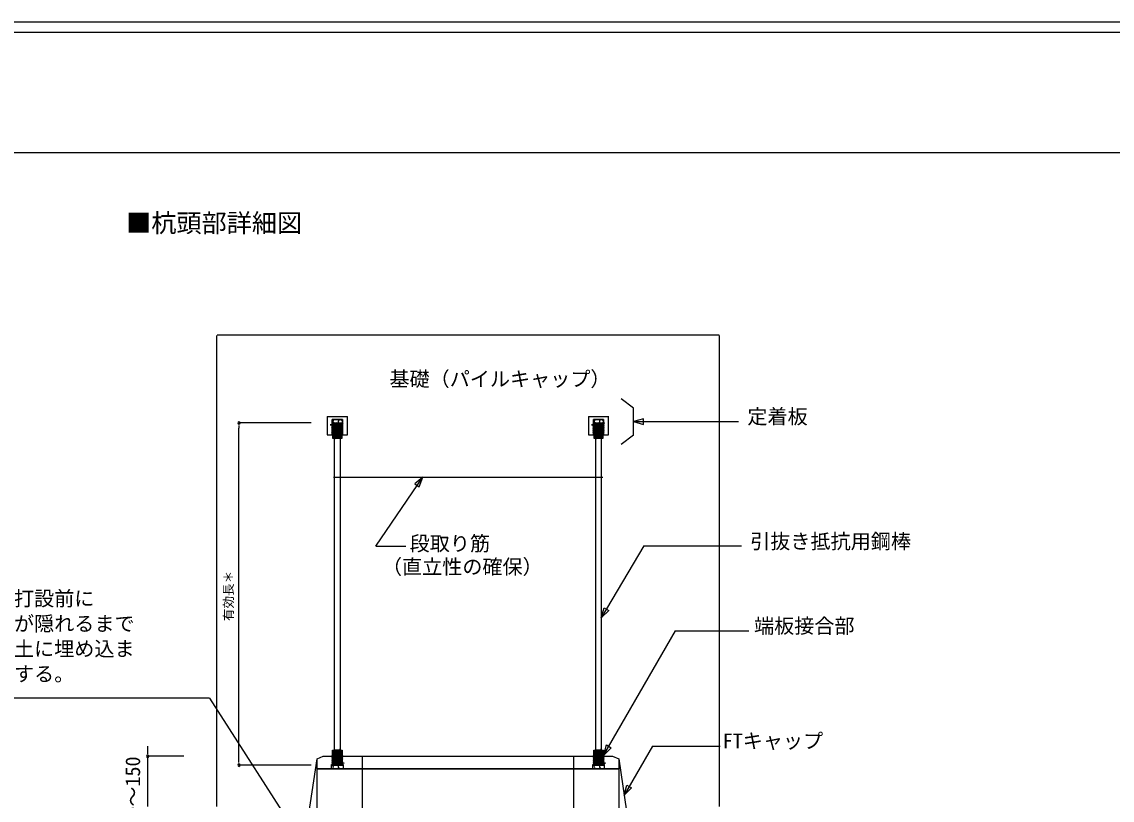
# Model space of a CAD drawing. Units: millimetres on the paper. Extents: x -201 to 201, y -142 to 138.
# Drawn here: x 12.6 to 117.3, y 63.1 to 137.8 of the extents above; entities that cross this region are included whole.
import ezdxf
from ezdxf.enums import TextEntityAlignment as Align

# ---------------------------------------------------------------- set-up
doc = ezdxf.new("R2010")
doc.units = ezdxf.units.MM
for name, color, linetype in [('0-0_A02', 7, 'Continuous'), ('0-4_C058', 7, 'Continuous'), ('0-5_A01', 7, 'Continuous'), ('0-7_C090', 7, 'Continuous'), ('0-9_0', 7, 'Continuous'), ('0-A_C007', 7, 'Continuous'), ('0-B_C069', 7, 'Continuous'), ('0-D_A62', 7, 'Continuous')]:
    doc.layers.add(name, color=color, linetype=linetype)
doc.styles.add('ＭＳ ゴシック', font='')
doc.styles.get('ＭＳ ゴシック').set_extended_font_data('MS Gothic')

msp = doc.modelspace()

# ---------------------------------------------------------------- linework, layer by layer
at = {"layer": '0-4_C058'}
for p, q in [((41.913, 99.879), (43.863, 99.879)), ((41.914, 99.879), (41.914, 98.142)), ((41.914, 99.589), (41.914, 98.142)), ((41.914, 99.589), (41.914, 98.142)), ((41.916, 99.879), (43.863, 99.879)), ((43.372, 99.589), (42.4, 99.589)), ((43.376, 99.589), (42.4, 99.589)), ((43.376, 99.589), (42.4, 99.589)), ((43.376, 99.589), (42.4, 99.589)), ((42.401, 98.142), (42.401, 99.589)), ((43.378, 99.589), (42.401, 99.589)), ((42.635, 99.589), (43.142, 99.589)), ((42.635, 99.589), (43.142, 99.589)), ((43.376, 98.142), (43.376, 99.589)), ((43.863, 98.142), (43.863, 99.879)), ((43.863, 98.142), (43.863, 99.589)), ((43.863, 98.142), (43.863, 99.589)), ((66.994, 99.879), (68.945, 99.879)), ((66.995, 99.879), (66.995, 98.142)), ((66.995, 99.589), (66.995, 98.142)), ((66.995, 99.589), (66.995, 98.142)), ((66.998, 99.879), (68.945, 99.879)), ((67.482, 98.142), (67.482, 99.589)), ((68.453, 99.589), (67.482, 99.589)), ((68.458, 99.589), (67.482, 99.589)), ((68.458, 99.589), (67.482, 99.589)), ((68.458, 99.589), (67.482, 99.589)), ((68.459, 99.589), (67.483, 99.589)), ((67.716, 99.589), (68.223, 99.589)), ((67.716, 99.589), (68.223, 99.589)), ((68.457, 98.142), (68.457, 99.589)), ((68.944, 98.142), (68.944, 99.879)), ((68.944, 98.142), (68.944, 99.589)), ((68.944, 98.142), (68.944, 99.589)), ((42.623, 99.155), (42.623, 97.707)), ((42.623, 99.155), (42.623, 97.707)), ((43.154, 99.155), (43.154, 97.707)), ((43.154, 99.155), (43.154, 97.707)), ((67.704, 99.155), (67.704, 97.707)), ((67.704, 99.155), (67.704, 97.707)), ((68.235, 99.155), (68.235, 97.707)), ((68.235, 99.155), (68.235, 97.707)), ((41.914, 98.142), (43.863, 98.142)), ((41.916, 98.142), (43.766, 98.142)), ((41.916, 98.142), (43.862, 98.142)), ((41.916, 98.142), (43.863, 98.142)), ((41.916, 98.142), (43.863, 98.142)), ((42.623, 67.876), (42.623, 97.818)), ((42.623, 67.987), (42.623, 97.707)), ((42.623, 67.987), (42.623, 97.707)), ((43.154, 97.818), (43.154, 67.876)), ((43.154, 97.707), (43.154, 67.987)), ((43.154, 97.707), (43.154, 67.987)), ((66.995, 98.142), (68.944, 98.142)), ((66.997, 98.142), (68.848, 98.142)), ((66.997, 98.142), (68.944, 98.142)), ((66.997, 98.142), (68.944, 98.142)), ((66.997, 98.142), (68.944, 98.142)), ((67.708, 67.876), (67.708, 97.818)), ((67.708, 67.987), (67.708, 97.707)), ((67.708, 67.987), (67.708, 97.707)), ((68.239, 97.818), (68.239, 67.876)), ((68.239, 97.707), (68.239, 67.987)), ((68.239, 97.707), (68.239, 67.987)), ((42.356, 67.35), (43.35, 67.412)), ((42.399, 67.393), (42.356, 67.35)), ((42.356, 67.35), (42.443, 67.283)), ((42.443, 67.283), (42.356, 67.214)), ((42.356, 67.214), (43.428, 67.281)), ((42.356, 67.214), (42.443, 67.148)), ((42.443, 67.148), (42.356, 67.078)), ((42.356, 67.078), (43.428, 67.145)), ((42.356, 67.078), (42.443, 67.013)), ((42.443, 67.013), (42.356, 66.942)), ((42.356, 66.942), (43.428, 67.009)), ((42.399, 67.393), (42.433, 67.393)), ((42.433, 67.876), (43.35, 67.876)), ((42.433, 67.393), (42.433, 67.876)), ((42.433, 67.823), (43.243, 67.874)), ((42.433, 67.755), (43.35, 67.813)), ((42.433, 67.688), (43.35, 67.745)), ((42.433, 67.62), (43.35, 67.678)), ((42.433, 67.552), (43.35, 67.61)), ((42.433, 67.485), (43.35, 67.543)), ((42.433, 67.417), (43.35, 67.475)), ((42.443, 67.283), (43.339, 67.339)), ((42.443, 67.148), (43.339, 67.204)), ((42.443, 67.013), (43.339, 67.069)), ((42.598, 66.428), (42.598, 67.876)), ((42.598, 67.876), (43.186, 67.876)), ((42.623, 66.539), (42.623, 67.987)), ((42.623, 66.539), (42.623, 67.987)), ((42.623, 66.539), (42.623, 67.987)), ((43.154, 67.876), (42.623, 67.876)), ((43.154, 66.539), (43.154, 67.987)), ((43.154, 66.539), (43.154, 67.987)), ((43.154, 66.539), (43.154, 67.987)), ((43.186, 67.876), (43.186, 66.428)), ((43.339, 67.339), (43.388, 67.393)), ((43.428, 67.281), (43.339, 67.339)), ((43.339, 67.204), (43.428, 67.281)), ((43.428, 67.145), (43.339, 67.204)), ((43.339, 67.069), (43.428, 67.145)), ((43.428, 67.009), (43.339, 67.069)), ((43.339, 66.934), (43.428, 67.009)), ((43.35, 67.876), (43.35, 67.393)), ((43.35, 67.393), (43.388, 67.393)), ((67.441, 67.35), (68.436, 67.412)), ((67.441, 67.214), (68.514, 67.281)), ((67.441, 67.078), (68.514, 67.145)), ((67.441, 66.942), (68.514, 67.009)), ((67.519, 67.823), (68.329, 67.874)), ((67.519, 67.755), (68.436, 67.813)), ((67.519, 67.688), (68.436, 67.745)), ((67.519, 67.62), (68.436, 67.678)), ((67.519, 67.552), (68.436, 67.61)), ((67.519, 67.485), (68.436, 67.543)), ((67.519, 67.417), (68.436, 67.475)), ((67.529, 67.283), (68.424, 67.339)), ((67.529, 67.148), (68.424, 67.204)), ((67.529, 67.013), (68.424, 67.069)), ((67.708, 66.539), (67.708, 67.987)), ((67.708, 66.539), (67.708, 67.987)), ((67.708, 66.539), (67.708, 67.987)), ((68.239, 67.876), (67.708, 67.876)), ((68.239, 66.539), (68.239, 67.987)), ((68.239, 66.539), (68.239, 67.987)), ((68.239, 66.539), (68.239, 67.987)), ((42.334, 66.105), (42.334, 66.491)), ((42.334, 66.491), (43.443, 66.491)), ((42.334, 66.071), (42.334, 66.491)), ((42.334, 66.491), (43.443, 66.491)), ((42.356, 66.942), (42.443, 66.878)), ((42.443, 66.878), (42.356, 66.806)), ((42.356, 66.806), (43.428, 66.873)), ((42.356, 66.806), (42.443, 66.743)), ((42.443, 66.743), (42.356, 66.669)), ((42.356, 66.669), (43.428, 66.737)), ((42.356, 66.669), (42.443, 66.606)), ((42.443, 66.606), (42.356, 66.533)), ((42.356, 66.533), (43.428, 66.601)), ((42.356, 66.533), (42.443, 66.47)), ((42.443, 66.47), (42.393, 66.428)), ((42.393, 66.428), (43.384, 66.428)), ((42.443, 66.878), (43.339, 66.934)), ((42.443, 66.743), (43.339, 66.799)), ((42.443, 66.606), (43.339, 66.663)), ((42.443, 66.47), (43.339, 66.527)), ((42.514, 66.428), (42.598, 66.476)), ((42.598, 66.428), (42.514, 66.428)), ((42.598, 66.476), (42.598, 66.428)), ((43.186, 66.428), (42.598, 66.428)), ((42.635, 66.105), (43.142, 66.105)), ((42.635, 66.105), (43.142, 66.105)), ((42.635, 66.105), (43.142, 66.105)), ((43.428, 66.465), (42.846, 66.428)), ((43.186, 66.476), (43.186, 66.428)), ((43.27, 66.428), (43.186, 66.476)), ((43.186, 66.428), (43.27, 66.428)), ((43.428, 66.873), (43.339, 66.934)), ((43.339, 66.799), (43.428, 66.873)), ((43.428, 66.737), (43.339, 66.799)), ((43.339, 66.663), (43.428, 66.737)), ((43.428, 66.601), (43.339, 66.663)), ((43.339, 66.527), (43.428, 66.601)), ((43.428, 66.465), (43.339, 66.527)), ((43.384, 66.428), (43.428, 66.465)), ((43.443, 66.491), (43.443, 66.105)), ((43.443, 66.491), (43.443, 66.071)), ((67.419, 66.071), (67.419, 66.491)), ((67.419, 66.491), (68.528, 66.491)), ((67.419, 66.105), (67.419, 66.491)), ((67.441, 66.806), (68.514, 66.873)), ((67.441, 66.669), (68.514, 66.737)), ((67.441, 66.533), (68.514, 66.601)), ((67.478, 66.428), (68.469, 66.428)), ((67.529, 66.878), (68.424, 66.934)), ((67.529, 66.743), (68.424, 66.799)), ((67.529, 66.606), (68.424, 66.663)), ((67.529, 66.47), (68.424, 66.527)), ((67.72, 66.105), (68.227, 66.105)), ((67.72, 66.105), (68.227, 66.105)), ((67.72, 66.105), (68.227, 66.105)), ((68.514, 66.465), (67.931, 66.428)), ((68.528, 66.491), (68.528, 66.071))]:
    msp.add_line(p, q, dxfattribs=at)
for points in [[(42.401, 99.589), (43.376, 99.589), (43.376, 98.142), (42.401, 98.142)], [(67.482, 99.589), (68.457, 99.589), (68.457, 98.142), (67.482, 98.142)], [(67.683, 67.876), (68.272, 67.876), (68.272, 66.428), (67.683, 66.428)], [(67.599, 66.428), (67.683, 66.476), (67.683, 66.428)], [(68.355, 66.428), (68.272, 66.476), (68.272, 66.428)]]:
    msp.add_lwpolyline(points, close=True, dxfattribs=at)
for points in [[(67.485, 67.393), (67.441, 67.35), (67.529, 67.283), (67.441, 67.214), (67.529, 67.148), (67.441, 67.078), (67.529, 67.013), (67.441, 66.942), (67.529, 66.878), (67.441, 66.806), (67.529, 66.743), (67.441, 66.669), (67.529, 66.606), (67.441, 66.533), (67.529, 66.47), (67.478, 66.428)], [(67.485, 67.393), (67.519, 67.393), (67.519, 67.876), (68.436, 67.876), (68.436, 67.393), (68.473, 67.393)], [(68.469, 66.428), (68.514, 66.465), (68.424, 66.527), (68.514, 66.601), (68.424, 66.663), (68.514, 66.737), (68.424, 66.799), (68.514, 66.873), (68.424, 66.934), (68.514, 67.009), (68.424, 67.069), (68.514, 67.145), (68.424, 67.204), (68.514, 67.281), (68.424, 67.339), (68.473, 67.393)], [(67.419, 66.491), (68.528, 66.491), (68.528, 66.105)]]:
    msp.add_lwpolyline(points, dxfattribs=at)
for centre, radius, start, end in [((42.635, 99.42), 0.169, 90, 240), ((42.635, 99.42), 0.169, 90, 240), ((43.142, 99.42), 0.169, 30, 240), ((43.142, 99.42), 0.169, 30, 240), ((67.716, 99.42), 0.169, 90, 240), ((67.716, 99.42), 0.169, 90, 240), ((68.223, 99.42), 0.169, 30, 240), ((68.223, 99.42), 0.169, 30, 240), ((42.433, 99.121), 0.193, 169.88724, 212.22372), ((42.433, 99.121), 0.193, 169.88724, 212.22372), ((43.344, 99.121), 0.193, 52.44924, 94.78571), ((43.344, 99.121), 0.193, 52.44924, 94.78571), ((67.514, 99.121), 0.193, 169.88724, 212.22372), ((67.514, 99.121), 0.193, 169.88724, 212.22372), ((68.425, 99.121), 0.193, 52.44924, 94.78571), ((68.425, 99.121), 0.193, 52.44924, 94.78571), ((42.433, 66.573), 0.193, 232.44924, 274.78571), ((42.433, 66.573), 0.193, 232.44924, 274.78571), ((42.433, 66.573), 0.193, 232.44924, 274.78571), ((42.635, 66.274), 0.169, 60, 210), ((42.635, 66.274), 0.169, 60, 210), ((42.635, 66.274), 0.169, 60, 210), ((43.142, 66.274), 0.169, 60, 270), ((43.142, 66.274), 0.169, 60, 270), ((43.142, 66.274), 0.169, 60, 270), ((43.344, 66.573), 0.193, 349.88724, 32.22372), ((43.344, 66.573), 0.193, 349.88724, 32.22372), ((43.344, 66.573), 0.193, 349.88724, 32.22372), ((67.518, 66.573), 0.193, 232.44924, 274.78571), ((67.518, 66.573), 0.193, 232.44924, 274.78571), ((67.518, 66.573), 0.193, 232.44924, 274.78571), ((67.72, 66.274), 0.169, 60, 210), ((67.72, 66.274), 0.169, 60, 210), ((67.72, 66.274), 0.169, 60, 210), ((68.227, 66.274), 0.169, 60, 270), ((68.227, 66.274), 0.169, 60, 270), ((68.227, 66.274), 0.169, 60, 270), ((68.429, 66.573), 0.193, 349.88724, 32.22372), ((68.429, 66.573), 0.193, 349.88724, 32.22372), ((68.429, 66.573), 0.193, 349.88724, 32.22372)]:
    msp.add_arc(centre, radius, start, end, dxfattribs=at)
at = {"layer": '0-5_A01'}
msp.add_line((-194.648, 125.244), (191.338, 125.244), dxfattribs=at)
at = {"layer": '0-7_C090'}
for p, q in [((42.356, 99.161), (43.428, 99.093)), ((42.356, 99.025), (43.428, 98.957)), ((42.356, 98.888), (43.428, 98.821)), ((42.356, 98.752), (43.428, 98.685)), ((42.356, 98.616), (43.428, 98.549)), ((42.356, 98.48), (43.428, 98.413)), ((42.393, 99.266), (43.384, 99.266)), ((42.443, 99.224), (43.339, 99.167)), ((42.443, 99.088), (43.339, 99.031)), ((42.443, 98.951), (43.339, 98.895)), ((42.443, 98.816), (43.339, 98.76)), ((42.443, 98.681), (43.339, 98.625)), ((42.443, 98.546), (43.339, 98.49)), ((42.443, 98.411), (43.339, 98.355)), ((43.428, 99.229), (42.846, 99.266)), ((67.437, 99.161), (68.509, 99.093)), ((67.437, 99.025), (68.509, 98.957)), ((67.437, 98.888), (68.509, 98.821)), ((67.437, 98.752), (68.509, 98.685)), ((67.437, 98.616), (68.509, 98.549)), ((67.437, 98.48), (68.509, 98.413)), ((67.474, 99.266), (68.465, 99.266)), ((67.525, 99.224), (68.42, 99.167)), ((67.525, 99.088), (68.42, 99.031)), ((67.525, 98.951), (68.42, 98.895)), ((67.525, 98.816), (68.42, 98.76)), ((67.525, 98.681), (68.42, 98.625)), ((67.525, 98.546), (68.42, 98.49)), ((67.525, 98.411), (68.42, 98.355)), ((68.509, 99.229), (67.927, 99.266)), ((42.356, 98.344), (43.35, 98.282)), ((42.433, 98.277), (43.35, 98.219)), ((42.433, 98.209), (43.35, 98.151)), ((42.433, 98.142), (43.35, 98.084)), ((42.433, 98.074), (43.35, 98.016)), ((42.433, 98.006), (43.35, 97.949)), ((42.433, 97.939), (43.35, 97.881)), ((42.433, 97.871), (43.243, 97.82)), ((42.623, 97.818), (43.154, 97.818)), ((67.437, 98.344), (68.432, 98.282)), ((67.515, 98.277), (68.432, 98.219)), ((67.515, 98.209), (68.432, 98.151)), ((67.515, 98.142), (68.432, 98.084)), ((67.515, 98.074), (68.432, 98.016)), ((67.515, 98.006), (68.432, 97.949)), ((67.515, 97.939), (68.432, 97.881)), ((67.515, 97.871), (68.325, 97.82)), ((67.704, 97.818), (68.235, 97.818)), ((42.533, 94.066), (68.394, 94.066)), ((39.511, 57.394), (40.958, 67.043)), ((40.958, 67.043), (41.537, 67.277)), ((41.537, 67.277), (69.328, 67.277)), ((41.537, 67.277), (69.328, 67.277)), ((41.537, 67.277), (69.328, 67.277)), ((69.328, 67.277), (69.907, 67.043)), ((69.328, 67.277), (69.907, 67.043)), ((69.907, 67.043), (71.355, 57.394)), ((69.907, 67.043), (69.907, 66.505)), ((69.907, 66.071), (40.958, 66.071)), ((40.958, 66.071), (69.907, 66.071))]:
    msp.add_line(p, q, dxfattribs=at)
for points in [[(42.399, 98.301), (42.356, 98.344), (42.443, 98.411), (42.356, 98.48), (42.443, 98.546), (42.356, 98.616), (42.443, 98.681), (42.356, 98.752), (42.443, 98.816), (42.356, 98.888), (42.443, 98.951), (42.356, 99.025), (42.443, 99.088), (42.356, 99.161), (42.443, 99.224), (42.393, 99.266)], [(43.384, 99.266), (43.428, 99.229), (43.339, 99.167), (43.428, 99.093), (43.339, 99.031), (43.428, 98.957), (43.339, 98.895), (43.428, 98.821), (43.339, 98.76), (43.428, 98.685), (43.339, 98.625), (43.428, 98.549), (43.339, 98.49), (43.428, 98.413), (43.339, 98.355), (43.388, 98.301)], [(67.481, 98.301), (67.437, 98.344), (67.525, 98.411), (67.437, 98.48), (67.525, 98.546), (67.437, 98.616), (67.525, 98.681), (67.437, 98.752), (67.525, 98.816), (67.437, 98.888), (67.525, 98.951), (67.437, 99.025), (67.525, 99.088), (67.437, 99.161), (67.525, 99.224), (67.474, 99.266)], [(68.465, 99.266), (68.509, 99.229), (68.42, 99.167), (68.509, 99.093), (68.42, 99.031), (68.509, 98.957), (68.42, 98.895), (68.509, 98.821), (68.42, 98.76), (68.509, 98.685), (68.42, 98.625), (68.509, 98.549), (68.42, 98.49), (68.509, 98.413), (68.42, 98.355), (68.469, 98.301)], [(42.399, 98.301), (42.433, 98.301), (42.433, 97.818), (43.35, 97.818), (43.35, 98.301), (43.388, 98.301)], [(67.481, 98.301), (67.515, 98.301), (67.515, 97.818), (68.432, 97.818), (68.432, 98.301), (68.469, 98.301)], [(40.958, 66.505), (40.958, 67.043), (41.537, 67.277)], [(40.958, 66.505), (40.958, 67.043), (41.537, 67.277)], [(69.328, 67.277), (69.907, 67.043), (69.907, 66.505)], [(69.907, 66.071), (40.958, 66.071), (69.907, 66.071)]]:
    msp.add_lwpolyline(points, dxfattribs=at)
for points in [[(42.514, 99.266), (42.598, 99.218), (42.598, 99.266)], [(42.598, 99.266), (43.186, 99.266), (43.186, 97.818), (42.598, 97.818)], [(43.27, 99.266), (43.186, 99.218), (43.186, 99.266)], [(67.595, 99.266), (67.679, 99.218), (67.679, 99.266)], [(67.679, 99.266), (68.268, 99.266), (68.268, 97.818), (67.679, 97.818)], [(68.351, 99.266), (68.268, 99.218), (68.268, 99.266)], [(45.301, 67.277), (65.565, 67.277), (65.565, 66.071), (45.301, 66.071)], [(45.301, 67.277), (65.565, 67.277), (65.565, 66.071), (45.301, 66.071)]]:
    msp.add_lwpolyline(points, close=True, dxfattribs=at)
at = {"layer": '0-9_0'}
for points in [[(-201, -141.225), (-201, 137.775), (201, 137.775), (201, -141.225)], [(-200, -140.225), (-200, 136.775), (200, 136.775), (200, -140.225)]]:
    msp.add_lwpolyline(points, close=True, dxfattribs=at)
at = {"layer": '0-A_C007'}
for p, q in [((71.322, 100.705), (70.138, 101.586)), ((71.322, 98.085), (71.322, 100.705)), ((71.322, 99.395), (81.416, 99.395)), ((71.322, 98.085), (70.138, 97.203)), ((46.582, 87.455), (49.483, 87.455)), ((72.307, 87.462), (68.239, 80.561)), ((72.307, 87.462), (81.689, 87.462)), ((75.337, 79.319), (68.43, 67.355)), ((75.337, 79.319), (82.405, 79.319)), ((30.608, 72.857), (-7.102, 72.857)), ((73.143, 68.246), (79.658, 68.246))]:
    msp.add_line(p, q, dxfattribs=at)
for points in [[(71.322, 99.395), (72.287, 99.136), (72.287, 99.653)], [(68.239, 80.561), (68.498, 81.526), (68.946, 81.267)], [(68.473, 67.393), (68.732, 68.358), (69.18, 68.1)]]:
    msp.add_lwpolyline(points, close=True, dxfattribs=at)
for points in [[(46.582, 87.455), (51.106, 94.066), (50.342, 93.423), (50.766, 93.127), (51.106, 94.066)], [(30.608, 72.857), (39.486, 59.025), (39.227, 59.989), (38.779, 59.731), (39.486, 59.025)], [(73.143, 68.246), (70.431, 63.549), (70.69, 64.514), (71.138, 64.255), (70.431, 63.549)]]:
    msp.add_lwpolyline(points, dxfattribs=at)
at = {"layer": '0-B_C069'}
for p, q in [((31.309, 62.45), (31.309, 107.672)), ((79.55, 107.691), (31.37, 107.691)), ((79.557, 107.674), (79.557, 62.45)), ((40.958, 49.618), (40.958, 66.505)), ((40.958, 49.618), (40.958, 66.505)), ((65.565, 66.071), (65.565, 49.618)), ((69.907, 66.505), (69.907, 49.618)), ((69.907, 66.505), (69.907, 49.618))]:
    msp.add_line(p, q, dxfattribs=at)
msp.add_lwpolyline([(65.565, 49.618), (45.301, 49.618), (45.301, 66.071)], dxfattribs=at)
at = {"layer": '0-D_A62'}
for p, q in [((40.381, 99.266), (33.449, 99.266)), ((33.449, 99.025), (33.449, 98.783)), ((33.449, 66.911), (33.449, 98.783)), ((24.686, 67.76), (24.686, 68.242)), ((24.686, 67.518), (24.686, 67.76)), ((28.154, 67.277), (24.686, 67.277)), ((24.686, 62.45), (24.686, 67.277)), ((33.449, 66.669), (33.449, 66.911)), ((40.381, 66.428), (33.449, 66.428))]:
    msp.add_line(p, q, dxfattribs=at)
for centre, start, end in [((33.449, 99.266), 90, 270), ((33.449, 99.266), 270, 90), ((24.686, 67.277), 90, 270), ((24.686, 67.277), 270, 90), ((33.449, 66.428), 90, 270), ((33.449, 66.428), 270, 90)]:
    msp.add_arc(centre, 0.121, start, end, dxfattribs=at)

# ---------------------------------------------------------------- texts
at = {"layer": '0-0_A02', "style": 'ＭＳ ゴシック'}
for s, height, p in [('■杭頭部詳細図', 1.769, (22.62, 117.049)), ('基礎（パイルキャップ）', 1.415, (47.894, 102.364)), ('定着板', 1.415, (82.263, 98.754)), ('段取り筋', 1.415, (49.837, 86.568)), ('引抜き抵抗用鋼棒', 1.415, (82.531, 86.777)), ('（直立性の確保）', 1.415, (47.174, 84.335)), ('レベルコンクリート打設前に', 1.415, (-5.522, 81.288)), ('最低埋め込みラインが隠れるまで', 1.415, (-5.522, 78.875)), ('端板接合部', 1.415, (82.903, 78.659)), ('砕石または現地発生土に埋め込ま', 1.415, (-5.522, 76.463)), ('れているか目視確認する。', 1.415, (-5.522, 74.05)), ('FTキャップ', 1.415, (79.892, 67.618))]:
    msp.add_text(s, height=height, dxfattribs=at).set_placement(p, align=Align.BOTTOM_LEFT)
at = {"layer": '0-D_A62', "style": 'ＭＳ ゴシック'}
for s, height, p in [('有効長＊', 0.8843, (33.148, 80.254)), ('50～150', 1.415, (24.384, 60.513))]:
    msp.add_text(s, height=height, rotation=90, dxfattribs=at).set_placement(p, align=Align.BOTTOM_LEFT)

doc.saveas('drawing.dxf')
